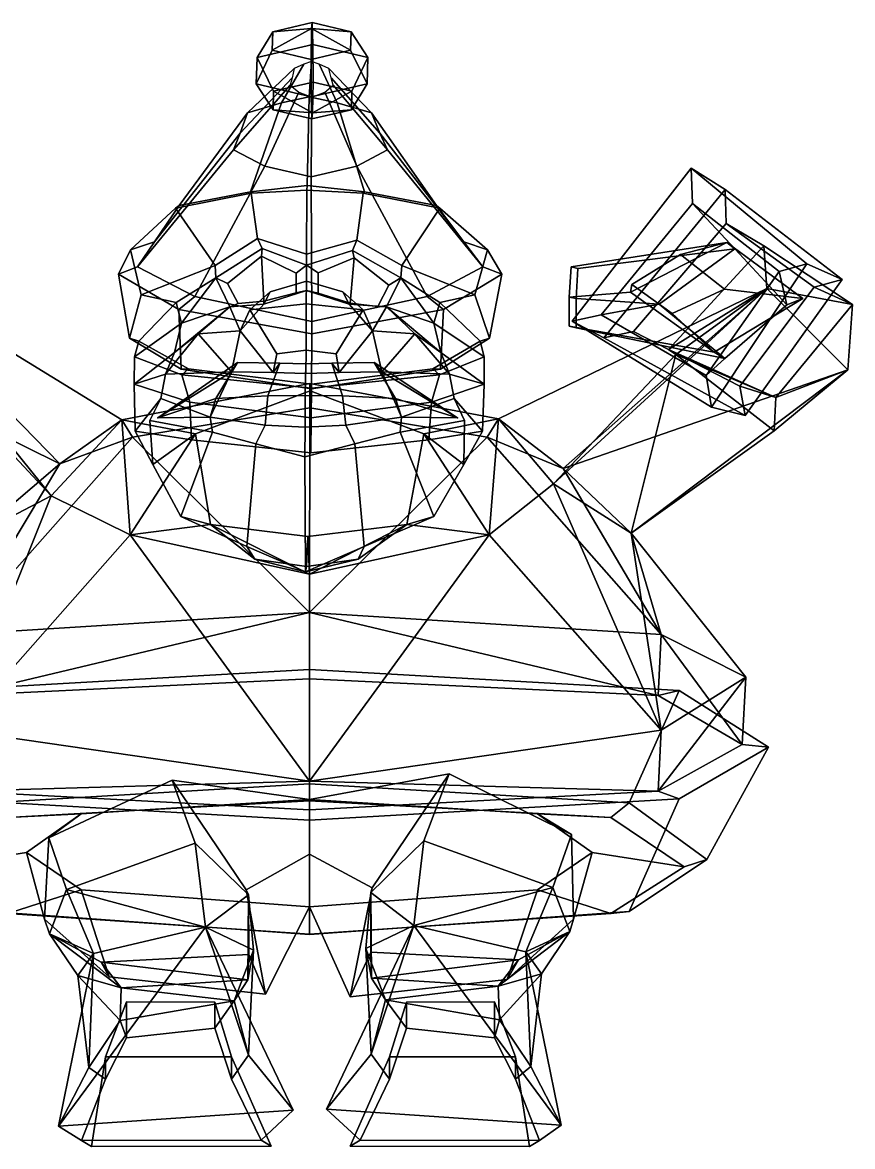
# Model space of a CAD drawing. Extents: x -267 to 201, y -153 to 268.
# Drawn here: x -109.7 to 200.9, y -153 to 267.9 of the extents above; entities that cross this region are included whole.
import ezdxf

# ---------------------------------------------------------------- set-up
doc = ezdxf.new("R2010")
doc.units = 0

msp = doc.modelspace()

# ---------------------------------------------------------------- linework, layer by layer
for p in [(-59.120495, 119.882996, 106.886398), (53.034027, 119.882996, 108.712196)]:
    msp.add_point(p)
for points in [[(-16.072598, 264.437439, -24.905516), (-1.295873, 267.892334, -30.913893), (-1.057747, 259.605774, -45.541206), (-21.955212, 254.719818, -37.044136)], [(-1.702681, 254.072754, -5.92493), (-1.563013, 265.600494, -14.504269), (-16.276001, 257.527649, -12.411058)], [(-16.276001, 257.527649, -12.411058), (-1.563013, 265.600494, -14.504269), (-16.072598, 264.437439, -24.905516)], [(-1.563013, 265.600494, -14.504269), (-1.295873, 267.892334, -30.913893), (-16.072598, 264.437439, -24.905516)], [(-1.702681, 254.072754, -5.92493), (13.074078, 257.527649, -11.933256), (-1.563013, 265.600494, -14.504269)], [(-1.563013, 265.600494, -14.504269), (13.277481, 264.437408, -24.427713), (-1.295873, 267.892334, -30.913893)], [(13.074078, 257.527649, -11.933256), (13.277481, 264.437408, -24.427713), (-1.563013, 265.600494, -14.504269)], [(13.277481, 264.437408, -24.427713), (19.552057, 254.719818, -36.368423), (-1.057747, 259.605774, -45.541206), (-1.295873, 267.892334, -30.913893)], [(-22.24287, 244.947876, -19.374237), (-16.276001, 257.527649, -12.411058), (-16.072598, 264.437439, -24.905516), (-21.955212, 254.719818, -37.044136)], [(19.2644, 244.947876, -18.698526), (19.552057, 254.719818, -36.368423), (13.277481, 264.437408, -24.427713), (13.074078, 257.527649, -11.933256)], [(-1.633061, 240.06192, -10.201486), (-1.702681, 254.072754, -5.92493), (-16.276001, 257.527649, -12.411058), (-22.24287, 244.947876, -19.374237)], [(-15.764852, 242.140015, -43.809357), (-21.955212, 254.719818, -37.044136), (-1.057747, 259.605774, -45.541206), (-0.988127, 245.59494, -49.817734)], [(-1.633061, 240.06192, -10.201486), (19.2644, 244.947876, -18.698526), (13.074078, 257.527649, -11.933256), (-1.702681, 254.072754, -5.92493)], [(13.585224, 242.140015, -43.331554), (-0.988127, 245.59494, -49.817734), (-1.057747, 259.605774, -45.541206), (19.552057, 254.719818, -36.368423)], [(-22.24287, 244.947876, -19.374237), (-21.955212, 254.719818, -37.044136), (-15.764852, 242.140015, -43.809357), (-15.968255, 235.230225, -31.314899)], [(-1.58722, 253.24054, -13.679019), (-4.480293, 252.271484, -14.55625), (-12.773293, 237.823669, 39.061211), (-2.449775, 240.001709, 42.740021)], [(-1.58722, 253.24054, -13.679019), (-2.449775, 240.001709, 42.740021), (7.988018, 237.823669, 39.399193), (1.332874, 252.271484, -14.461615)], [(19.2644, 244.947876, -18.698526), (13.381821, 235.230225, -30.837099), (13.585224, 242.140015, -43.331554), (19.552057, 254.719818, -36.368423)], [(-8.05934, 250.611084, -16.036949), (-8.820432, 247.191101, -18.979061), (-28.2272, 226.40448, 20.403612), (-25.540379, 234.091492, 32.837677)], [(-4.480293, 252.271484, -14.55625), (-8.05934, 250.611084, -16.036949), (-25.540379, 234.091492, 32.837677), (-12.773293, 237.823669, 39.061211)], [(1.332874, 252.271484, -14.461615), (7.988018, 237.823669, 39.399193), (20.950914, 234.091492, 33.594524), (4.958222, 250.611084, -15.82503)], [(4.958222, 250.611084, -15.82503), (20.950914, 234.091492, 33.594524), (24.041039, 226.40448, 21.254505), (5.814674, 247.191101, -18.74081)], [(-8.820432, 247.191101, -18.979061), (-9.522424, 244.432434, -21.353729), (-30.709015, 220.203827, 10.368647), (-28.2272, 226.40448, 20.403612)], [(-9.522424, 244.432434, -21.353729), (-6.248786, 241.735718, -23.61054), (-18.99272, 214.142517, 0.789469), (-30.709015, 220.203827, 10.368647)], [(-1.633061, 240.06192, -10.201486), (-22.24287, 244.947876, -19.374237), (-15.968255, 235.230225, -31.314899), (-1.394935, 231.77533, -24.828772)], [(-1.127805, 234.067169, -41.23835), (-15.764852, 242.140015, -43.809357), (-0.988127, 245.59494, -49.817734)], [(-1.633061, 240.06192, -10.201486), (-1.394935, 231.77533, -24.828772), (13.381821, 235.230225, -30.837099), (19.2644, 244.947876, -18.698526)], [(-1.127805, 234.067169, -41.23835), (-0.988127, 245.59494, -49.817734), (13.585224, 242.140015, -43.331554)], [(6.593592, 244.432434, -21.09137), (26.848183, 220.203827, 11.305641), (15.449889, 214.142517, 1.350172), (3.395144, 241.735718, -23.453543)], [(5.814674, 247.191101, -18.74081), (24.041039, 226.40448, 21.254505), (26.848183, 220.203827, 11.305641), (6.593592, 244.432434, -21.09137)], [(-3.231599, 206.85495, 92.620651), (-2.449775, 240.001709, 42.740021), (-12.773293, 237.823669, 39.061211), (-24.445623, 204.441284, 84.627632)], [(-6.248786, 241.735718, -23.61054), (-1.401492, 239.919006, -25.087952), (-1.664294, 210.059082, -5.510349), (-18.99272, 214.142517, 0.789469)], [(-15.968255, 235.230225, -31.314899), (-15.764852, 242.140015, -43.809357), (-1.127805, 234.067169, -41.23835)], [(-3.231599, 206.85495, 92.620651), (18.231354, 204.441284, 85.32238), (7.988018, 237.823669, 39.399193), (-2.449775, 240.001709, 42.740021)], [(3.395144, 241.735718, -23.453543), (15.449889, 214.142517, 1.350172), (-1.664294, 210.059082, -5.510349), (-1.401492, 239.919006, -25.087952)], [(13.381821, 235.230225, -30.837099), (-1.127805, 234.067169, -41.23835), (13.585224, 242.140015, -43.331554)], [(-51.041679, 199.350586, 71.179321), (-24.445623, 204.441284, 84.627632), (-12.773293, 237.823669, 39.061211), (-25.540379, 234.091492, 32.837677)], [(45.251068, 199.350586, 72.746902), (20.950914, 234.091492, 33.594524), (7.988018, 237.823669, 39.399193), (18.231354, 204.441284, 85.32238)], [(-60.349754, 185.774536, 43.949371), (-51.041679, 199.350586, 71.179321), (-25.540379, 234.091492, 32.837677), (-28.2272, 226.40448, 20.403612)], [(-1.394935, 231.77533, -24.828772), (-15.968255, 235.230225, -31.314899), (-1.127805, 234.067169, -41.23835)], [(-1.394935, 231.77533, -24.828772), (-1.127805, 234.067169, -41.23835), (13.381821, 235.230225, -30.837099)], [(55.440544, 185.774536, 45.834358), (24.041039, 226.40448, 21.254505), (20.950914, 234.091492, 33.594524), (45.251068, 199.350586, 72.746902)], [(-66.734055, 176.362427, 20.691414), (-60.349754, 185.774536, 43.949371), (-28.2272, 226.40448, 20.403612), (-30.709015, 220.203827, 10.368647)], [(62.578506, 176.362427, 22.796534), (26.848183, 220.203827, 11.305641), (24.041039, 226.40448, 21.254505), (55.440544, 185.774536, 45.834358)], [(-45.282192, 165.237823, 0.800184), (-66.734055, 176.362427, 20.691414), (-30.709015, 220.203827, 10.368647), (-18.99272, 214.142517, 0.789469)], [(41.785465, 165.237823, 2.217586), (15.449889, 214.142517, 1.350172), (26.848183, 220.203827, 11.305641), (62.578506, 176.362427, 22.796534)], [(-1.443578, 155.909393, -17.213369), (-45.282192, 165.237823, 0.800184), (-18.99272, 214.142517, 0.789469), (-1.664294, 210.059082, -5.510349)], [(-1.443578, 155.909393, -17.213369), (-1.664294, 210.059082, -5.510349), (15.449889, 214.142517, 1.350172), (41.785465, 165.237823, 2.217586)], [(107.822174, 149.808563, 91.992645), (95.974365, 155.986267, 122.303169), (140.598557, 213.393372, 128.517654), (153.296768, 205.30957, 99.831932)], [(95.974365, 155.986267, 122.303169), (106.916725, 158.370422, 126.436195), (141.046478, 200.103638, 131.428467), (140.598557, 213.393372, 128.517654)], [(183.8526, 177.461304, 155.018997), (197.136215, 171.63446, 125.243004), (153.296768, 205.30957, 99.831932), (140.598557, 213.393372, 128.517654)], [(183.8526, 177.461304, 155.018997), (140.598557, 213.393372, 128.517654), (141.046478, 200.103638, 131.428467), (173.49115, 174.639374, 151.220917)], [(-3.304097, 205.047089, 97.074051), (-3.231599, 206.85495, 92.620651), (-24.445623, 204.441284, 84.627632), (-24.117411, 203.928467, 90.218193)], [(-3.304097, 205.047089, 97.074051), (17.721342, 203.928436, 90.8993), (18.231354, 204.441284, 85.32238), (-3.231599, 206.85495, 92.620651)], [(-24.117411, 203.928467, 90.218193), (-24.445623, 204.441284, 84.627632), (-51.041679, 199.350586, 71.179321), (-52.468773, 198.394653, 76.527122)], [(-21.721884, 187.033051, 99.22393), (-24.117411, 203.928467, 90.218193), (-52.468773, 198.394653, 76.527122), (-37.674072, 176.827332, 89.193817)], [(-3.444677, 181.158813, 105.709435), (-3.304097, 205.047089, 97.074051), (-24.117411, 203.928467, 90.218193), (-21.721884, 187.033051, 99.22393)], [(-3.444677, 181.158813, 105.709435), (15.465283, 186.368835, 100.076103), (17.721342, 203.928436, 90.8993), (-3.304097, 205.047089, 97.074051)], [(15.465283, 186.368835, 100.076103), (32.244522, 176.827332, 90.332054), (46.503334, 198.394653, 78.138329), (17.721342, 203.928436, 90.8993)], [(17.721342, 203.928436, 90.8993), (46.503334, 198.394653, 78.138329), (45.251068, 199.350586, 72.746902), (18.231354, 204.441284, 85.32238)], [(107.822174, 149.808563, 91.992645), (153.296768, 205.30957, 99.831932), (153.650238, 192.607117, 102.582558), (118.962196, 152.19632, 96.208443)], [(197.136215, 171.63446, 125.243004), (186.624344, 168.73111, 121.398102), (153.650238, 192.607117, 102.582558), (153.296768, 205.30957, 99.831932)], [(-52.468773, 198.394653, 76.527122), (-51.041679, 199.350586, 71.179321), (-60.349754, 185.774536, 43.949371), (-69.336655, 182.727966, 46.144093)], [(-37.674072, 176.827332, 89.193817), (-52.468773, 198.394653, 76.527122), (-69.336655, 182.727966, 46.144093), (-65.373962, 165.908813, 70.873276)], [(32.244522, 176.827332, 90.332054), (59.585716, 165.908813, 72.907532), (64.351242, 182.727966, 48.320442), (46.503334, 198.394653, 78.138329)], [(46.503334, 198.394653, 78.138329), (64.351242, 182.727966, 48.320442), (55.440544, 185.774536, 45.834358), (45.251068, 199.350586, 72.746902)], [(128.605515, 162.362732, 127.599304), (156.854019, 183.146118, 131.08046), (141.046478, 200.103638, 131.428467), (106.916725, 158.370422, 126.436195)], [(176.413483, 162.134125, 137.524384), (173.49115, 174.639374, 151.220917), (141.046478, 200.103638, 131.428467), (156.854019, 183.146118, 131.08046)], [(167.732697, 184.23114, 70.352547), (132.098785, 145.462921, 63.242569), (118.962196, 152.19632, 96.208443), (153.650238, 192.607117, 102.582558)], [(186.624344, 168.73111, 121.398102), (200.947174, 162.287598, 88.873856), (167.732697, 184.23114, 70.352547), (153.650238, 192.607117, 102.582558)], [(-69.336655, 182.727966, 46.144093), (-60.349754, 185.774536, 43.949371), (-66.734055, 176.362427, 20.691414), (-73.787552, 173.611603, 19.691444)], [(-21.721884, 187.033051, 99.22393), (-37.674072, 176.827332, 89.193817), (-37.350632, 172.225708, 88.719788), (-20.028248, 183.229248, 99.125427)], [(-3.444677, 181.158813, 105.709435), (-21.721884, 187.033051, 99.22393), (-20.028248, 183.229248, 99.125427), (-3.412786, 176.964844, 103.750458)], [(-3.444677, 181.158813, 105.709435), (-3.412786, 176.964844, 103.750458), (13.776142, 182.556885, 99.898346), (15.465283, 186.368835, 100.076103)], [(15.465283, 186.368835, 100.076103), (13.776142, 182.556885, 99.898346), (31.936678, 172.225708, 89.847733), (32.244522, 176.827332, 90.332054)], [(64.351242, 182.727966, 48.320442), (69.66082, 173.611572, 22.026688), (62.578506, 176.362427, 22.796534), (55.440544, 185.774536, 45.834358)], [(94.854759, 165.091064, 169.900574), (117.794647, 166.916504, 174.101898), (153.949188, 185.557617, 164.199539), (95.585381, 176.368317, 168.643661)], [(95.585381, 176.368317, 168.643661), (153.949188, 185.557617, 164.199539), (156.854019, 183.146118, 131.08046), (98.172203, 175.763824, 155.978561)], [(118.298523, 169.809814, 228.804184), (136.54657, 180.988708, 230.885849), (153.949188, 185.557617, 164.199539), (117.794647, 166.916504, 174.101898)], [(153.018585, 168.067993, 224.779922), (182.356049, 164.506714, 172.528656), (153.949188, 185.557617, 164.199539), (136.54657, 180.988708, 230.885849)], [(182.356049, 164.506714, 172.528656), (176.413483, 162.134125, 137.524384), (156.854019, 183.146118, 131.08046), (153.949188, 185.557617, 164.199539)], [(-65.373962, 165.908813, 70.873276), (-69.336655, 182.727966, 46.144093), (-73.787552, 173.611603, 19.691444), (-69.69738, 149.72406, 33.427372)], [(-20.274702, 180.420227, 97.113861), (-20.028248, 183.229248, 99.125427), (-37.350632, 172.225708, 88.719788), (-33.019466, 170.194427, 89.070328)], [(-20.274702, 180.420227, 97.113861), (-7.238874, 173.963928, 101.24131), (-3.412786, 176.964844, 103.750458), (-20.028248, 183.229248, 99.125427)], [(14.359344, 179.773346, 97.657639), (13.776142, 182.556885, 99.898346), (-3.412786, 176.964844, 103.750458), (0.979091, 174.122986, 101.528282)], [(14.359344, 179.773346, 97.657639), (27.382032, 169.468842, 87.450508), (31.936678, 172.225708, 89.847733), (13.776142, 182.556885, 99.898346)], [(59.585716, 165.908813, 72.907532), (65.125702, 149.72406, 35.6222), (69.66082, 173.611572, 22.026688), (64.351242, 182.727966, 48.320442)], [(97.567154, 164.485107, 157.242538), (98.172203, 175.763824, 155.978561), (156.854019, 183.146118, 131.08046), (128.605515, 162.362732, 127.599304)], [(132.098785, 145.462921, 63.242569), (167.732697, 184.23114, 70.352547), (168.889252, 168.238464, 20.055498)], [(200.947174, 162.287598, 88.873856), (168.889252, 168.238464, 20.055498), (167.732697, 184.23114, 70.352547)], [(-95.750999, 102.559921, -40.955772), (-198.406296, 153.407715, -16.540518), (-170.40416, 179.108154, 4.790477)], [(-99.056961, 90.694275, 40.549187), (-72.503075, 119.05191, -10.620778), (-170.40416, 179.108154, 4.790477)], [(-99.056961, 90.694275, 40.549187), (-170.40416, 179.108154, 4.790477), (-152.194519, 147.510162, 43.186459)], [(-95.750999, 102.559921, -40.955772), (-170.40416, 179.108154, 4.790477), (-72.503075, 119.05191, -10.620778)], [(-52.278625, 163.038513, 72.515633), (-37.350632, 172.225708, 88.719788), (-37.674072, 176.827332, 89.193817), (-65.373962, 165.908813, 70.873276)], [(-19.359396, 163.53595, 100.477829), (-20.274702, 180.420227, 97.113861), (-33.019466, 170.194427, 89.070328), (-29.071768, 162.637695, 94.839401)], [(-7.238874, 173.963928, 101.24131), (-20.274702, 180.420227, 97.113861), (-19.359396, 163.53595, 100.477829), (-7.292781, 166.627289, 104.552635)], [(-7.292781, 166.627289, 104.552635), (-3.481509, 167.477112, 107.971931), (-3.412786, 176.964844, 103.750458), (-7.238874, 173.963928, 101.24131)], [(0.920183, 166.528137, 105.146805), (0.979091, 174.122986, 101.528282), (-3.412786, 176.964844, 103.750458), (-3.481509, 167.477112, 107.971931)], [(0.979091, 174.122986, 101.528282), (0.920183, 166.528137, 105.146805), (12.892182, 162.816711, 100.519882), (14.359344, 179.773346, 97.657639)], [(12.892182, 162.816711, 100.519882), (23.313053, 161.575989, 93.965981), (27.382032, 169.468842, 87.450508), (14.359344, 179.773346, 97.657639)], [(46.443851, 163.038513, 74.122772), (59.585716, 165.908813, 72.907532), (32.244522, 176.827332, 90.332054), (31.936678, 172.225708, 89.847733)], [(133.466156, 158.868103, 233.744553), (153.018585, 168.067993, 224.779922), (136.54657, 180.988708, 230.885849), (118.298523, 169.809814, 228.804184)], [(148.213287, 123.883331, 151.93158), (183.8526, 177.461304, 155.018997), (173.49115, 174.639374, 151.220917), (146.166931, 135.752686, 148.636612)], [(160.717041, 120.726105, 120.28756), (197.136215, 171.63446, 125.243004), (183.8526, 177.461304, 155.018997), (148.213287, 123.883331, 151.93158)], [(-73.787552, 173.611603, 19.691444), (-66.734055, 176.362427, 20.691414), (-45.282192, 165.237823, 0.800184), (-51.201595, 160.465088, -1.903789)], [(-69.69738, 149.72406, 33.427372), (-73.787552, 173.611603, 19.691444), (-51.201595, 160.465088, -1.903789), (-50.39703, 138.054932, 7.995656)], [(69.66082, 173.611572, 22.026688), (47.789749, 160.465088, -0.292277), (41.785465, 165.237823, 2.217586), (62.578506, 176.362427, 22.796534)], [(65.125702, 149.72406, 35.6222), (46.663383, 138.054932, 9.575734), (47.789749, 160.465088, -0.292277), (69.66082, 173.611572, 22.026688)], [(94.854759, 165.091064, 169.900574), (95.585381, 176.368317, 168.643661), (98.172203, 175.763824, 155.978561), (97.567154, 164.485107, 157.242538)], [(153.190063, 142.054443, 135.139984), (146.166931, 135.752686, 148.636612), (173.49115, 174.639374, 151.220917), (176.413483, 162.134125, 137.524384)], [(-50.198318, 155.340088, 75.436913), (-37.350632, 172.225708, 88.719788), (-52.278625, 163.038513, 72.515633)], [(-32.1563, 161.43042, 96.311226), (-37.350632, 172.225708, 88.719788), (-50.198318, 155.340088, 75.436913)], [(-29.071768, 162.637695, 94.839401), (-33.019466, 170.194427, 89.070328), (-37.350632, 172.225708, 88.719788), (-32.1563, 161.43042, 96.311226)], [(-3.570096, 162.555847, 130.53334), (-3.449486, 171.063965, 123.12455), (-17.01746, 167.036255, 120.213295), (-24.705549, 160.277893, 123.614716)], [(-3.449486, 171.063965, 123.12455), (-3.481509, 167.477112, 107.971931), (-19.370174, 162.433228, 103.319313), (-17.01746, 167.036255, 120.213295)], [(-3.570096, 162.555847, 130.53334), (17.779356, 160.277863, 124.306343), (10.206059, 167.036255, 120.656471), (-3.449486, 171.063965, 123.12455)], [(-3.449486, 171.063965, 123.12455), (10.206059, 167.036255, 120.656471), (12.550178, 162.433228, 103.838959), (-3.481509, 167.477112, 107.971931)], [(23.313053, 161.575989, 93.965981), (26.497997, 161.43042, 97.266083), (31.936678, 172.225708, 89.847733), (27.382032, 169.468842, 87.450508)], [(26.497997, 161.43042, 97.266083), (44.269554, 155.340088, 76.974785), (31.936678, 172.225708, 89.847733)], [(44.269554, 155.340088, 76.974785), (46.443851, 163.038513, 74.122772), (31.936678, 172.225708, 89.847733)], [(133.466156, 158.868103, 233.744553), (118.298523, 169.809814, 228.804184), (117.794647, 166.916504, 174.101898), (149.157547, 144.478638, 168.12825)], [(160.717041, 120.726105, 120.28756), (158.809189, 131.711853, 117.232056), (186.624344, 168.73111, 121.398102), (197.136215, 171.63446, 125.243004)], [(172.23262, 127.421387, 83.887032), (200.947174, 162.287598, 88.873856), (186.624344, 168.73111, 121.398102), (158.809189, 131.711853, 117.232056)], [(-65.373962, 165.908813, 70.873276), (-69.69738, 149.72406, 33.427372), (-66.158768, 148.519409, 35.075909), (-52.278625, 163.038513, 72.515633)], [(-51.201595, 160.465088, -1.903789), (-45.282192, 165.237823, 0.800184), (-1.443578, 155.909393, -17.213369), (-1.38626, 151.296143, -20.734274)], [(-24.705549, 160.277893, 123.614716), (-17.01746, 167.036255, 120.213295), (-19.370174, 162.433228, 103.319313), (-28.217806, 152.451538, 106.294685)], [(-19.359396, 163.53595, 100.477829), (-19.370174, 162.433228, 103.319313), (-3.481509, 167.477112, 107.971931), (-7.292781, 166.627289, 104.552635)], [(12.892182, 162.816711, 100.519882), (0.920183, 166.528137, 105.146805), (-3.481509, 167.477112, 107.971931), (12.550178, 162.433228, 103.838959)], [(47.789749, 160.465088, -0.292277), (-1.38626, 151.296143, -20.734274), (-1.443578, 155.909393, -17.213369), (41.785465, 165.237823, 2.217586)], [(17.779356, 160.277863, 124.306343), (21.296272, 152.451538, 107.100739), (12.550178, 162.433228, 103.838959), (10.206059, 167.036255, 120.656471)], [(59.585716, 165.908813, 72.907532), (46.443851, 163.038513, 74.122772), (61.535313, 148.519409, 37.154682), (65.125702, 149.72406, 35.6222)], [(88.975983, 95.095535, 41.139362), (168.889252, 168.238464, 20.055498), (68.45887, 119.468506, -12.197377)], [(92.689522, 100.838013, -39.392021), (68.45887, 119.468506, -12.197377), (168.889252, 168.238464, 20.055498)], [(88.975983, 95.095535, 41.139362), (134.759308, 143.620575, 52.120659), (168.889252, 168.238464, 20.055498)], [(92.689522, 100.838013, -39.392021), (168.889252, 168.238464, 20.055498), (199.232147, 137.806519, 12.991433)], [(94.885284, 154.199982, 171.323227), (149.157547, 144.478638, 168.12825), (117.794647, 166.916504, 174.101898), (94.854759, 165.091064, 169.900574)], [(94.885284, 154.199982, 171.323227), (94.854759, 165.091064, 169.900574), (97.567154, 164.485107, 157.242538), (97.491234, 153.593567, 158.621643)], [(97.491234, 153.593567, 158.621643), (97.567154, 164.485107, 157.242538), (128.605515, 162.362732, 127.599304), (153.190063, 142.054443, 135.139984)], [(132.098785, 145.462921, 63.242569), (168.889252, 168.238464, 20.055498), (134.759308, 143.620575, 52.120659)], [(133.466156, 158.868103, 233.744553), (149.157547, 144.478638, 168.12825), (182.356049, 164.506714, 172.528656), (153.018585, 168.067993, 224.779922)], [(149.157547, 144.478638, 168.12825), (153.190063, 142.054443, 135.139984), (176.413483, 162.134125, 137.524384), (182.356049, 164.506714, 172.528656)], [(200.947174, 162.287598, 88.873856), (199.232147, 137.806519, 12.991433), (168.889252, 168.238464, 20.055498)], [(-52.278625, 163.038513, 72.515633), (-66.158768, 148.519409, 35.075909), (-67.832291, 142.725769, 38.197941), (-50.198318, 155.340088, 75.436913)], [(-52.886028, 144.349548, 78.751045), (-32.1563, 161.43042, 96.311226), (-50.198318, 155.340088, 75.436913)], [(-43.945778, 151.323059, 102.96344), (-32.1563, 161.43042, 96.311226), (-52.886028, 144.349548, 78.751045)], [(-50.39703, 138.054932, 7.995656), (-51.201595, 160.465088, -1.903789), (-1.38626, 151.296143, -20.734274), (-1.541224, 130.701569, -11.215305)], [(-43.945778, 151.323059, 102.96344), (-28.217806, 152.451538, 106.294685), (-32.1563, 161.43042, 96.311226)], [(-19.359396, 163.53595, 100.477829), (-29.071768, 162.637695, 94.839401), (-32.1563, 161.43042, 96.311226), (-19.370174, 162.433228, 103.319313)], [(-28.217806, 152.451538, 106.294685), (-19.370174, 162.433228, 103.319313), (-32.1563, 161.43042, 96.311226)], [(-14.539555, 143.860077, 123.573936), (-24.705549, 160.277893, 123.614716), (-28.217806, 152.451538, 106.294685), (-15.902493, 136.845215, 111.224716)], [(-3.549431, 145.148804, 129.263901), (-3.570096, 162.555847, 130.53334), (-24.705549, 160.277893, 123.614716), (-14.539555, 143.860077, 123.573936)], [(-3.549431, 145.148804, 129.263901), (7.620078, 143.860077, 123.934685), (17.779356, 160.277863, 124.306343), (-3.570096, 162.555847, 130.53334)], [(46.663383, 138.054932, 9.575734), (-1.541224, 130.701569, -11.215305), (-1.38626, 151.296143, -20.734274), (47.789749, 160.465088, -0.292277)], [(7.620078, 143.860077, 123.934685), (8.827011, 136.845215, 111.627296), (21.296272, 152.451538, 107.100739), (17.779356, 160.277863, 124.306343)], [(12.892182, 162.816711, 100.519882), (12.550178, 162.433228, 103.838959), (26.497997, 161.43042, 97.266083), (23.313053, 161.575989, 93.965981)], [(21.296272, 152.451538, 107.100739), (26.497997, 161.43042, 97.266083), (12.550178, 162.433228, 103.838959)], [(37.124344, 151.323059, 104.283203), (26.497997, 161.43042, 97.266083), (21.296272, 152.451538, 107.100739)], [(37.124344, 151.323059, 104.283203), (46.847973, 144.349548, 80.374649), (26.497997, 161.43042, 97.266083)], [(46.847973, 144.349548, 80.374649), (44.269554, 155.340088, 76.974785), (26.497997, 161.43042, 97.266083)], [(46.443851, 163.038513, 74.122772), (44.269554, 155.340088, 76.974785), (63.106316, 142.725769, 40.329533), (61.535313, 148.519409, 37.154682)], [(153.190063, 142.054443, 135.139984), (128.605515, 162.362732, 127.599304), (106.916725, 158.370422, 126.436195), (146.166931, 135.752686, 148.636612)], [(172.23262, 127.421387, 83.887032), (199.232147, 137.806519, 12.991433), (200.947174, 162.287598, 88.873856)], [(148.213287, 123.883331, 151.93158), (146.166931, 135.752686, 148.636612), (106.916725, 158.370422, 126.436195), (95.974365, 155.986267, 122.303169)], [(160.717041, 120.726105, 120.28756), (148.213287, 123.883331, 151.93158), (95.974365, 155.986267, 122.303169), (107.822174, 149.808563, 91.992645)], [(-126.953117, 76.018127, 0.815666), (-198.406296, 153.407715, -16.540518), (-95.750999, 102.559921, -40.955772)], [(-50.198318, 155.340088, 75.436913), (-67.832291, 142.725769, 38.197941), (-67.949791, 132.424255, 43.972343), (-52.886028, 144.349548, 78.751045)], [(-31.565424, 137.087585, 104.204483), (-28.217806, 152.451538, 106.294685), (-43.945778, 151.323059, 102.96344)], [(-15.902493, 136.845215, 111.224716), (-28.217806, 152.451538, 106.294685), (-31.565424, 137.087585, 104.204483)], [(8.827011, 136.845215, 111.627296), (24.710152, 137.087585, 105.120613), (21.296272, 152.451538, 107.100739)], [(24.710152, 137.087585, 105.120613), (37.124344, 151.323059, 104.283203), (21.296272, 152.451538, 107.100739)], [(44.269554, 155.340088, 76.974785), (46.847973, 144.349548, 80.374649), (63.035797, 132.424255, 46.104698), (63.106316, 142.725769, 40.329533)], [(94.885284, 154.199982, 171.323227), (97.491234, 153.593567, 158.621643), (153.190063, 142.054443, 135.139984), (149.157547, 144.478638, 168.12825)], [(160.717041, 120.726105, 120.28756), (107.822174, 149.808563, 91.992645), (118.962196, 152.19632, 96.208443), (158.809189, 131.711853, 117.232056)], [(132.098785, 145.462921, 63.242569), (172.23262, 127.421387, 83.887032), (158.809189, 131.711853, 117.232056), (118.962196, 152.19632, 96.208443)], [(-126.953117, 76.018127, 0.815666), (-99.056961, 90.694275, 40.549187), (-152.194519, 147.510162, 43.186459)], [(-69.69738, 149.72406, 33.427372), (-50.39703, 138.054932, 7.995656), (-47.621681, 138.137207, 8.862854), (-66.158768, 148.519409, 35.075909)], [(-67.832291, 142.725769, 38.197941), (-66.158768, 148.519409, 35.075909), (-47.621681, 138.137207, 8.862854), (-50.084003, 135.9776, 6.906351)], [(-56.224564, 136.211823, 80.679031), (-43.945778, 151.323059, 102.96344), (-52.886028, 144.349548, 78.751045)], [(-31.565424, 137.087585, 104.204483), (-43.945778, 151.323059, 102.96344), (-56.224564, 136.211823, 80.679031)], [(24.710152, 137.087585, 105.120613), (50.121983, 136.211823, 82.410278), (37.124344, 151.323059, 104.283203)], [(50.121983, 136.211823, 82.410278), (46.847973, 144.349548, 80.374649), (37.124344, 151.323059, 104.283203)], [(65.125702, 149.72406, 35.6222), (61.535313, 148.519409, 37.154682), (43.861275, 138.137207, 10.352135), (46.663383, 138.054932, 9.575734)], [(63.106316, 142.725769, 40.329533), (46.385971, 135.9776, 8.476816), (43.861275, 138.137207, 10.352135), (61.535313, 148.519409, 37.154682)], [(-52.886028, 144.349548, 78.751045), (-67.949791, 132.424255, 43.972343), (-56.224564, 136.211823, 80.679031)], [(-3.549431, 145.148804, 129.263901), (-14.539555, 143.860077, 123.573936), (-15.902493, 136.845215, 111.224716), (-3.648847, 136.468719, 118.251022)], [(-3.549431, 145.148804, 129.263901), (-3.648847, 136.468719, 118.251022), (8.827011, 136.845215, 111.627296), (7.620078, 143.860077, 123.934685)], [(46.847973, 144.349548, 80.374649), (50.121983, 136.211823, 82.410278), (63.035797, 132.424255, 46.104698)], [(118.11747, 76.67984, 5.243294), (134.759308, 143.620575, 52.120659), (88.975983, 95.095535, 41.139362)], [(171.594864, 114.955933, 40.151825), (134.759308, 143.620575, 52.120659), (118.11747, 76.67984, 5.243294)], [(172.23262, 127.421387, 83.887032), (132.098785, 145.462921, 63.242569), (134.759308, 143.620575, 52.120659)], [(172.23262, 127.421387, 83.887032), (134.759308, 143.620575, 52.120659), (171.594864, 114.955933, 40.151825)], [(-67.949791, 132.424255, 43.972343), (-67.832291, 142.725769, 38.197941), (-50.084003, 135.9776, 6.906351), (-47.150455, 125.718781, 8.56744)], [(-37.431473, 127.066528, 125.899155), (-29.254068, 140.516754, 119.001236), (-59.120495, 119.882996, 106.886398)], [(-29.254068, 140.516754, 119.001236), (-31.565424, 137.087585, 104.204483), (-59.120495, 119.882996, 106.886398)], [(-13.408398, 140.336304, 119.449806), (-29.254068, 140.516754, 119.001236), (-37.431473, 127.066528, 125.899155), (-17.945419, 128.093872, 135.705597)], [(-29.254068, 140.516754, 119.001236), (-13.408398, 140.336304, 119.449806), (-15.902493, 136.845215, 111.224716), (-31.565424, 137.087585, 104.204483)], [(-17.945419, 128.093872, 135.705597), (-3.949025, 128.149353, 136.690186), (-3.723056, 140.061462, 122.809471), (-13.408398, 140.336304, 119.449806)], [(-3.723056, 140.061462, 122.809471), (-3.648847, 136.468719, 118.251022), (-15.902493, 136.845215, 111.224716), (-13.408398, 140.336304, 119.449806)], [(10.072001, 128.093872, 136.161697), (6.066512, 140.336304, 119.766846), (-3.723056, 140.061462, 122.809471), (-3.949025, 128.149353, 136.690186)], [(-3.723056, 140.061462, 122.809471), (6.066512, 140.336304, 119.766846), (8.827011, 136.845215, 111.627296), (-3.648847, 136.468719, 118.251022)], [(6.066512, 140.336304, 119.766846), (10.072001, 128.093872, 136.161697), (29.866928, 127.066528, 126.99472), (21.918388, 140.516754, 119.83429)], [(21.918388, 140.516754, 119.83429), (24.710152, 137.087585, 105.120613), (8.827011, 136.845215, 111.627296), (6.066512, 140.336304, 119.766846)], [(29.866928, 127.066528, 126.99472), (53.034027, 119.882996, 108.712196), (21.918388, 140.516754, 119.83429)], [(21.918388, 140.516754, 119.83429), (53.034027, 119.882996, 108.712196), (24.710152, 137.087585, 105.120613)], [(63.035797, 132.424255, 46.104698), (43.399914, 125.718781, 10.041538), (46.385971, 135.9776, 8.476816), (63.106316, 142.725769, 40.329533)], [(-58.006798, 127.141846, 83.7649), (-56.224564, 136.211823, 80.679031), (-67.949791, 132.424255, 43.972343), (-67.596107, 114.870911, 51.158344)], [(-59.120495, 119.882996, 106.886398), (-31.565424, 137.087585, 104.204483), (-39.435371, 120.102966, 116.677856)], [(-58.006798, 127.141846, 83.7649), (-39.435371, 120.102966, 116.677856), (-31.565424, 137.087585, 104.204483), (-56.224564, 136.211823, 80.679031)], [(-50.39703, 138.054932, 7.995656), (-1.541224, 130.701569, -11.215305), (-1.593461, 132.432373, -8.006486), (-47.621681, 138.137207, 8.862854)], [(-50.084003, 135.9776, 6.906351), (-47.621681, 138.137207, 8.862854), (-1.593461, 132.432373, -8.006486), (-1.597327, 130.944763, -7.769045)], [(-47.150455, 125.718781, 8.56744), (-50.084003, 135.9776, 6.906351), (-1.597327, 130.944763, -7.769045), (-1.682287, 119.836151, -2.5502)], [(43.399914, 125.718781, 10.041538), (-1.682287, 119.836151, -2.5502), (-1.597327, 130.944763, -7.769045), (46.385971, 135.9776, 8.476816)], [(46.385971, 135.9776, 8.476816), (-1.597327, 130.944763, -7.769045), (-1.593461, 132.432373, -8.006486), (43.861275, 138.137207, 10.352135)], [(46.663383, 138.054932, 9.575734), (43.861275, 138.137207, 10.352135), (-1.593461, 132.432373, -8.006486), (-1.541224, 130.701569, -11.215305)], [(51.802826, 127.141846, 85.552528), (50.121983, 136.211823, 82.410278), (24.710152, 137.087585, 105.120613), (32.169918, 120.102966, 117.843544)], [(53.034027, 119.882996, 108.712196), (32.169918, 120.102966, 117.843544), (24.710152, 137.087585, 105.120613)], [(51.802826, 127.141846, 85.552528), (62.448402, 114.870911, 53.275379), (63.035797, 132.424255, 46.104698), (50.121983, 136.211823, 82.410278)], [(118.11747, 76.67984, 5.243294), (92.689522, 100.838013, -39.392021), (199.232147, 137.806519, 12.991433)], [(171.594864, 114.955933, 40.151825), (118.11747, 76.67984, 5.243294), (199.232147, 137.806519, 12.991433)], [(172.23262, 127.421387, 83.887032), (171.594864, 114.955933, 40.151825), (199.232147, 137.806519, 12.991433)], [(-2.171354, 132.760986, -12.165238), (-2.151255, 123.555603, -62.36647), (-68.593498, 112.631042, -56.024242), (-72.503075, 119.05191, -10.620778)], [(-2.171354, 132.760986, -12.165238), (-72.503075, 119.05191, -10.620778), (-44.952785, 113.88974, 26.938667), (-2.048526, 129.988953, 2.869988)], [(-67.596107, 114.870911, 51.158344), (-67.949791, 132.424255, 43.972343), (-47.150455, 125.718781, 8.56744), (-46.422806, 111.654755, 16.392929)], [(-2.171354, 132.760986, -12.165238), (68.45887, 119.468506, -12.197377), (64.135666, 112.631042, -56.024242), (-2.151255, 123.555603, -62.36647)], [(-2.048526, 129.988953, 2.869988), (40.470737, 113.88974, 27.427708), (68.45887, 119.468506, -12.197377), (-2.171354, 132.760986, -12.165238)], [(62.448402, 114.870911, 53.275379), (42.417927, 111.654724, 17.839195), (43.399914, 125.718781, 10.041538), (63.035797, 132.424255, 46.104698)], [(-60.912971, 102.351196, 59.942348), (-62.123833, 118.784058, 89.973106), (-58.006798, 127.141846, 83.7649), (-67.596107, 114.870911, 51.158344)], [(-58.006798, 127.141846, 83.7649), (-62.123833, 118.784058, 89.973106), (-38.562126, 114.441223, 108.30172), (-39.435371, 120.102966, 116.677856)], [(-39.435371, 120.102966, 116.677856), (-37.431473, 127.066528, 125.899155), (-59.120495, 119.882996, 106.886398)], [(-44.952785, 113.88974, 26.938667), (-46.422806, 111.654755, 16.392929), (-1.832126, 106.797516, 6.654033), (-2.048526, 129.988953, 2.869988)], [(-17.945419, 128.093872, 135.705597), (-37.431473, 127.066528, 125.899155), (-39.435371, 120.102966, 116.677856), (-18.900539, 117.06134, 128.011017)], [(-3.949025, 128.149353, 136.690186), (-17.945419, 128.093872, 135.705597), (-18.900539, 117.06134, 128.011017), (-3.916133, 116.387268, 134.669693)], [(-3.949025, 128.149353, 136.690186), (-3.916133, 116.387268, 134.669693), (11.277072, 117.06134, 128.502289), (10.072001, 128.093872, 136.161697)], [(40.470737, 113.88974, 27.427708), (-2.048526, 129.988953, 2.869988), (-1.832126, 106.797516, 6.654033), (42.417927, 111.654724, 17.839195)], [(10.072001, 128.093872, 136.161697), (11.277072, 117.06134, 128.502289), (32.169918, 120.102966, 117.843544), (29.866928, 127.066528, 126.99472)], [(32.169918, 120.102966, 117.843544), (53.034027, 119.882996, 108.712196), (29.866928, 127.066528, 126.99472)], [(51.802826, 127.141846, 85.552528), (32.169918, 120.102966, 117.843544), (31.569778, 114.441193, 109.443413), (55.715607, 118.784027, 91.891449)], [(55.48288, 102.351196, 61.837196), (62.448402, 114.870911, 53.275379), (51.802826, 127.141846, 85.552528), (55.715607, 118.784027, 91.891449)], [(-2.352266, 46.937012, -111.432457), (-68.593498, 112.631042, -56.024242), (-2.151255, 123.555603, -62.36647)], [(-46.422806, 111.654755, 16.392929), (-47.150455, 125.718781, 8.56744), (-1.682287, 119.836151, -2.5502), (-1.832126, 106.797516, 6.654033)], [(-2.352266, 46.937012, -111.432457), (-2.151255, 123.555603, -62.36647), (64.135666, 112.631042, -56.024242)], [(42.417927, 111.654724, 17.839195), (-1.832126, 106.797516, 6.654033), (-1.682287, 119.836151, -2.5502), (43.399914, 125.718781, 10.041538)], [(-99.056961, 90.694275, 40.549187), (-69.406898, 75.992935, 51.869526), (-72.503075, 119.05191, -10.620778)], [(-95.750999, 102.559921, -40.955772), (-72.503075, 119.05191, -10.620778), (-68.593498, 112.631042, -56.024242)], [(-72.503075, 119.05191, -10.620778), (-69.406898, 75.992935, 51.869526), (-44.952785, 113.88974, 26.938667)], [(-38.562126, 114.441223, 108.30172), (-62.123833, 118.784058, 89.973106), (-60.912971, 102.351196, 59.942348), (-50.442127, 82.862122, 84.490295)], [(-22.406311, 110.092957, 132.511475), (-18.900539, 117.06134, 128.011017), (-39.435371, 120.102966, 116.677856), (-38.562126, 114.441223, 108.30172)], [(14.634495, 110.092957, 133.114471), (31.569778, 114.441193, 109.443413), (32.169918, 120.102966, 117.843544), (11.277072, 117.06134, 128.502289)], [(31.569778, 114.441193, 109.443413), (44.218544, 82.862122, 86.031311), (55.48288, 102.351196, 61.837196), (55.715607, 118.784027, 91.891449)], [(68.45887, 119.468506, -12.197377), (40.470737, 113.88974, 27.427708), (64.89621, 75.99295, 51.86953)], [(92.689522, 100.838013, -39.392021), (64.135666, 112.631042, -56.024242), (68.45887, 119.468506, -12.197377)], [(88.975983, 95.095535, 41.139362), (68.45887, 119.468506, -12.197377), (64.89621, 75.99295, 51.86953)], [(-69.406898, 75.992935, 51.869526), (-39.411774, 79.945465, 62.042568), (-44.952785, 113.88974, 26.938667)], [(-60.912971, 102.351196, 59.942348), (-67.596107, 114.870911, 51.158344), (-46.422806, 111.654755, 16.392929), (-44.952785, 113.88974, 26.938667)], [(-50.442127, 82.862122, 84.490295), (-60.912971, 102.351196, 59.942348), (-44.952785, 113.88974, 26.938667), (-39.411774, 79.945465, 62.042568)], [(-25.711052, 71.613251, 124.475388), (-22.406311, 110.092957, 132.511475), (-38.562126, 114.441223, 108.30172), (-50.442127, 82.862122, 84.490295)], [(-4.028741, 105.221497, 141.586914), (-3.916133, 116.387268, 134.669693), (-18.900539, 117.06134, 128.011017), (-22.406311, 110.092957, 132.511475)], [(-4.028741, 105.221497, 141.586914), (14.634495, 110.092957, 133.114471), (11.277072, 117.06134, 128.502289), (-3.916133, 116.387268, 134.669693)], [(18.199057, 71.613251, 125.190216), (44.218544, 82.862122, 86.031311), (31.569778, 114.441193, 109.443413), (14.634495, 110.092957, 133.114471)], [(44.218544, 82.862122, 86.031311), (34.098354, 79.945465, 62.599663), (40.470737, 113.88974, 27.427708), (55.48288, 102.351196, 61.837196)], [(64.89621, 75.99295, 51.86953), (40.470737, 113.88974, 27.427708), (34.098354, 79.945465, 62.599663)], [(55.48288, 102.351196, 61.837196), (40.470737, 113.88974, 27.427708), (42.417927, 111.654724, 17.839195), (62.448402, 114.870911, 53.275379)], [(-134.025131, 38.684998, -72.800049), (-68.593498, 112.631042, -56.024242), (-2.352266, 46.937012, -111.432457)], [(-134.025131, 38.684998, -72.800049), (-95.750999, 102.559921, -40.955772), (-68.593498, 112.631042, -56.024242)], [(-3.86482, 62.227448, 131.517532), (-4.028741, 105.221497, 141.586914), (-22.406311, 110.092957, 132.511475), (-25.711052, 71.613251, 124.475388)], [(-3.86482, 62.227448, 131.517532), (18.199057, 71.613251, 125.190216), (14.634495, 110.092957, 133.114471), (-4.028741, 105.221497, 141.586914)], [(129.320602, 38.684998, -72.800049), (-2.352266, 46.937012, -111.432457), (64.135666, 112.631042, -56.024242)], [(129.320602, 38.684998, -72.800049), (64.135666, 112.631042, -56.024242), (92.689522, 100.838013, -39.392021)], [(-134.025131, 38.684998, -72.800049), (-126.953117, 76.018127, 0.815666), (-95.750999, 102.559921, -40.955772)], [(129.320602, 38.684998, -72.800049), (92.689522, 100.838013, -39.392021), (118.11747, 76.67984, 5.243294)], [(129.320602, 2.830887, 100.264008), (88.975983, 95.095535, 41.139362), (64.89621, 75.99295, 51.86953)], [(129.320602, 2.830887, 100.264008), (118.11747, 76.67984, 5.243294), (88.975983, 95.095535, 41.139362)], [(-134.025116, 2.830887, 100.264), (-99.056961, 90.694275, 40.549187), (-126.953117, 76.018127, 0.815666)], [(-134.025116, 2.830887, 100.264), (-69.406898, 75.992935, 51.869526), (-99.056961, 90.694275, 40.549187)], [(-25.711052, 71.613251, 124.475388), (-50.442127, 82.862122, 84.490295), (-39.411774, 79.945465, 62.042568), (-22.833714, 66.94722, 108.000519)], [(18.199057, 71.613251, 125.190216), (15.859501, 66.94722, 108.630417), (34.098354, 79.945465, 62.599663), (44.218544, 82.862122, 86.031311)], [(-2.35226, -16.249939, 138.044754), (-69.406898, 75.992935, 51.869526), (-134.025116, 2.830887, 100.264)], [(-2.352258, 61.319138, 59.363785), (-39.411774, 79.945465, 62.042568), (-69.406898, 75.992935, 51.869526)], [(-2.35226, -16.249939, 138.044754), (-2.352258, 61.319138, 59.363785), (-69.406898, 75.992935, 51.869526)], [(-22.833714, 66.94722, 108.000519), (-39.411774, 79.945465, 62.042568), (-2.964429, 75.434753, 76.208679), (-3.422434, 64.165985, 104.342758)], [(-2.964429, 75.434753, 76.208679), (-39.411774, 79.945465, 62.042568), (-2.352258, 61.319138, 59.363785)], [(15.859501, 66.94722, 108.630417), (-3.422434, 64.165985, 104.342758), (-2.964429, 75.434753, 76.208679), (34.098354, 79.945465, 62.599663)], [(-2.964429, 75.434753, 76.208679), (-2.352258, 61.319138, 59.363785), (34.098354, 79.945465, 62.599663)], [(-2.35226, -16.249939, 138.044754), (64.89621, 75.99295, 51.86953), (-2.352258, 61.319138, 59.363785)], [(-2.35226, -16.249939, 138.044754), (129.320602, 2.830887, 100.264008), (64.89621, 75.99295, 51.86953)], [(-2.352258, 61.319138, 59.363785), (64.89621, 75.99295, 51.86953), (34.098354, 79.945465, 62.599663)], [(129.320602, 2.830887, 100.264008), (161.061371, 22.760178, 4.067425), (118.11747, 76.67984, 5.243294)], [(161.061371, 22.760178, 4.067425), (129.320602, 38.684998, -72.800049), (118.11747, 76.67984, 5.243294)], [(-3.86482, 62.227448, 131.517532), (-25.711052, 71.613251, 124.475388), (-22.833714, 66.94722, 108.000519)], [(-3.86482, 62.227448, 131.517532), (15.859501, 66.94722, 108.630417), (18.199057, 71.613251, 125.190216)], [(-3.86482, 62.227448, 131.517532), (-22.833714, 66.94722, 108.000519), (-3.422434, 64.165985, 104.342758)], [(-3.86482, 62.227448, 131.517532), (-3.422434, 64.165985, 104.342758), (15.859501, 66.94722, 108.630417)], [(-132.850494, 15.922974, -77.439583), (-134.025131, 38.684998, -72.800049), (-2.352266, 46.937012, -111.432457)], [(-132.850494, 15.922974, -77.439583), (-2.352266, 46.937012, -111.432457), (-2.267948, 22.073593, -110.95237)], [(128.145966, 15.922989, -77.439575), (-2.267948, 22.073593, -110.95237), (-2.352266, 46.937012, -111.432457)], [(128.145966, 15.922989, -77.439575), (-2.352266, 46.937012, -111.432457), (129.320602, 38.684998, -72.800049)], [(159.613113, -2.53006, 11.631362), (128.145966, 15.922989, -77.439575), (129.320602, 38.684998, -72.800049)], [(159.613113, -2.53006, 11.631362), (129.320602, 38.684998, -72.800049), (161.061371, 22.760178, 4.067425)], [(-122.075356, -24.365677, -78.538528), (-140.721649, 17.721909, -90.286797), (-2.35098, 25.649628, -128.507736), (-2.352272, -17.164627, -116.558907)], [(-140.721649, 17.721909, -90.286797), (-132.850494, 15.922974, -77.439583), (-2.267948, 22.073593, -110.95237), (-2.35098, 25.649628, -128.507736)], [(117.370819, -24.365669, -78.538528), (-2.352272, -17.164627, -116.558907), (-2.35098, 25.649628, -128.507736), (136.01712, 17.721924, -90.286789)], [(136.01712, 17.721924, -90.286789), (-2.35098, 25.649628, -128.507736), (-2.267948, 22.073593, -110.95237), (128.145966, 15.922989, -77.439575)], [(128.145966, -20.011887, 96.014336), (161.061371, 22.760178, 4.067425), (129.320602, 2.830887, 100.264008)], [(128.145966, -20.011887, 96.014336), (159.613113, -2.53006, 11.631362), (161.061371, 22.760178, 4.067425)], [(146.444672, -45.533249, 23.635206), (117.370819, -24.365669, -78.538528), (136.01712, 17.721924, -90.286789), (169.452042, -3.445663, 11.886943)], [(136.01712, 17.721924, -90.286789), (128.145966, 15.922989, -77.439575), (159.613113, -2.53006, 11.631362), (169.452042, -3.445663, 11.886943)], [(-132.850494, -20.011902, 96.014328), (-2.35226, -16.249939, 138.044754), (-134.025116, 2.830887, 100.264)], [(128.145966, -20.011887, 96.014336), (129.320602, 2.830887, 100.264008), (-2.35226, -16.249939, 138.044754)], [(136.01712, -22.884491, 105.716125), (117.370827, -64.972076, 117.464394), (146.444672, -45.533249, 23.635206), (169.452042, -3.445663, 11.886943)], [(169.452042, -3.445663, 11.886943), (159.613113, -2.53006, 11.631362), (128.145966, -20.011887, 96.014336), (136.01712, -22.884491, 105.716125)], [(-132.850494, -20.011902, 96.014328), (-2.352262, -26.977066, 129.826096), (-2.35226, -16.249939, 138.044754)], [(-87.723488, -28.46122, -47.110641), (-2.35227, -23.130325, -76.001373), (-53.675056, -15.799988, -46.388035), (-99.929832, -37.440796, -18.041023)], [(-93.320946, -56.837708, -8.615658), (-99.929832, -37.440796, -18.041023), (-53.675056, -15.799988, -46.388035), (-45.058098, -39.383873, -27.5889)], [(-25.118906, -58.781876, -6.499023), (-45.058098, -39.383873, -27.5889), (-53.675056, -15.799988, -46.388035), (-26.033676, -56.952499, 8.779906)], [(-2.35227, -23.130325, -76.001373), (-2.352268, -43.576912, 22.692184), (-26.033676, -56.952499, 8.779906), (-53.675056, -15.799988, -46.388035)], [(83.018959, -28.461212, -47.110638), (95.713799, -36.224831, -18.610119), (49.956715, -13.513947, -47.192253), (-2.35227, -23.130325, -76.001373)], [(21.198112, -56.190353, 6.846529), (-2.352268, -43.576912, 22.692184), (-2.35227, -23.130325, -76.001373), (49.956715, -13.513947, -47.192253)], [(128.145966, -20.011887, 96.014336), (-2.35226, -16.249939, 138.044754), (-2.352262, -26.977066, 129.826096)], [(20.61484, -57.943542, -7.370869), (21.198112, -56.190353, 6.846529), (49.956715, -13.513947, -47.192253), (40.529388, -38.551987, -28.51029)], [(88.814392, -55.97496, -9.551184), (40.529388, -38.551987, -28.51029), (49.956715, -13.513947, -47.192253), (95.713799, -36.224831, -18.610119)], [(-2.352261, -30.768661, 143.92717), (-2.352262, -26.977066, 129.826096), (-132.850494, -20.011902, 96.014328), (-140.721649, -22.884506, 105.716118)], [(-122.075356, -24.365677, -78.538528), (-2.352272, -17.164627, -116.558907), (-2.352271, -23.591919, -98.276955), (-115.230881, -29.85759, -64.660461)], [(117.370819, -24.365669, -78.538528), (110.526329, -29.857582, -64.660454), (-2.352271, -23.591919, -98.276955), (-2.352272, -17.164627, -116.558907)], [(-2.352261, -30.768661, 143.92717), (136.01712, -22.884491, 105.716125), (128.145966, -20.011887, 96.014336), (-2.352262, -26.977066, 129.826096)], [(-2.352264, -73.607544, 155.885162), (-2.352261, -30.768661, 143.92717), (-140.721649, -22.884506, 105.716118), (-122.075348, -64.972092, 117.464386)], [(-115.230881, -29.85759, -64.660461), (-2.352271, -23.591919, -98.276955), (-2.35227, -23.130325, -76.001373), (-87.723488, -28.46122, -47.110641)], [(110.526329, -29.857582, -64.660454), (83.018959, -28.461212, -47.110638), (-2.35227, -23.130325, -76.001373), (-2.352271, -23.591919, -98.276955)], [(-2.352264, -73.607544, 155.885162), (117.370827, -64.972076, 117.464394), (136.01712, -22.884491, 105.716125), (-2.352261, -30.768661, 143.92717)], [(146.444672, -45.533249, 23.635206), (137.889069, -48.310631, 24.410479), (110.526329, -29.857582, -64.660454), (117.370819, -24.365669, -78.538528)], [(-142.593613, -48.310638, 24.410473), (-115.230881, -29.85759, -64.660461), (-87.723488, -28.46122, -47.110641), (-108.209366, -42.969551, 22.919571)], [(-108.209366, -42.969551, 22.919571), (-87.723488, -28.46122, -47.110641), (-99.929832, -37.440796, -18.041023), (-101.452408, -67.919128, 20.700085)], [(103.504837, -42.969543, 22.919575), (96.460632, -67.857056, 19.527691), (95.713799, -36.224831, -18.610119), (83.018959, -28.461212, -47.110638)], [(137.889069, -48.310631, 24.410479), (103.504837, -42.969543, 22.919575), (83.018959, -28.461212, -47.110638), (110.526329, -29.857582, -64.660454)], [(-99.682419, -73.404045, 9.394549), (-101.452408, -67.919128, 20.700085), (-99.929832, -37.440796, -18.041023), (-93.320946, -56.837708, -8.615658)], [(95.196892, -72.526932, 8.480583), (88.814392, -55.97496, -9.551184), (95.713799, -36.224831, -18.610119), (96.460632, -67.857056, 19.527691)], [(-41.265938, -70.832237, -30.337801), (-93.320946, -56.837708, -8.615658), (-45.058098, -39.383873, -27.5889)], [(-41.265938, -70.832237, -30.337801), (-45.058098, -39.383873, -27.5889), (-25.118906, -58.781876, -6.499023)], [(36.718983, -70.218544, -31.248339), (20.61484, -57.943542, -7.370869), (40.529388, -38.551987, -28.51029)], [(36.718983, -70.218544, -31.248339), (40.529388, -38.551987, -28.51029), (88.814392, -55.97496, -9.551184)], [(-115.230873, -65.792473, 108.793449), (-142.593613, -48.310638, 24.410473), (-108.209366, -42.969551, 22.919571), (-87.723488, -56.856308, 89.949501)], [(-87.723488, -56.856308, 89.949501), (-108.209366, -42.969551, 22.919571), (-101.452408, -67.919128, 20.700085), (-77.280891, -89.545662, 56.51403)], [(-2.352268, -43.576912, 22.692184), (-2.352265, -63.235703, 117.58313), (-18.830528, -95.961311, 68.31205), (-26.033676, -56.952499, 8.779906)], [(21.198112, -56.190353, 6.846529), (12.887836, -97.013, 65.832848), (-2.352265, -63.235703, 117.58313), (-2.352268, -43.576912, 22.692184)], [(83.018959, -56.8563, 89.949501), (71.619034, -90.499214, 54.856197), (96.460632, -67.857056, 19.527691), (103.504837, -42.969543, 22.919575)], [(110.526337, -65.792465, 108.793457), (83.018959, -56.8563, 89.949501), (103.504837, -42.969543, 22.919575), (137.889069, -48.310631, 24.410479)], [(117.370827, -64.972076, 117.464394), (110.526337, -65.792465, 108.793457), (137.889069, -48.310631, 24.410479), (146.444672, -45.533249, 23.635206)], [(-2.352265, -73.541397, 142.82399), (-115.230873, -65.792473, 108.793449), (-87.723488, -56.856308, 89.949501), (-2.352265, -63.235703, 117.58313)], [(-83.140366, -80.742447, -12.299496), (-99.682419, -73.404045, 9.394549), (-93.320946, -56.837708, -8.615658)], [(-83.140366, -80.742447, -12.299496), (-93.320946, -56.837708, -8.615658), (-41.265938, -70.832237, -30.337801)], [(-2.352265, -63.235703, 117.58313), (-87.723488, -56.856308, 89.949501), (-77.280891, -89.545662, 56.51403), (-18.830528, -95.961311, 68.31205)], [(-23.31917, -79.490997, -9.060315), (-41.265938, -70.832237, -30.337801), (-25.118906, -58.781876, -6.499023)], [(-25.080566, -81.119492, 17.785862), (-25.118906, -58.781876, -6.499023), (-26.033676, -56.952499, 8.779906), (-18.830528, -95.961311, 68.31205)], [(-25.350893, -90.572754, 15.642012), (-23.31917, -79.490997, -9.060315), (-25.118906, -58.781876, -6.499023)], [(-25.350893, -90.572754, 15.642012), (-25.118906, -58.781876, -6.499023), (-25.080566, -81.119492, 17.785862)], [(-2.352265, -63.235703, 117.58313), (12.887836, -97.013, 65.832848), (71.619034, -90.499214, 54.856197), (83.018959, -56.8563, 89.949501)], [(-2.352265, -73.541397, 142.82399), (-2.352265, -63.235703, 117.58313), (83.018959, -56.8563, 89.949501), (110.526337, -65.792465, 108.793457)], [(20.604864, -80.265068, 16.950737), (12.887836, -97.013, 65.832848), (21.198112, -56.190353, 6.846529), (20.61484, -57.943542, -7.370869)], [(20.839211, -89.993538, 14.798607), (20.61484, -57.943542, -7.370869), (18.788149, -78.898514, -9.930749)], [(18.788149, -78.898514, -9.930749), (20.61484, -57.943542, -7.370869), (36.718983, -70.218544, -31.248339)], [(20.839211, -89.993538, 14.798607), (20.604864, -80.265068, 16.950737), (20.61484, -57.943542, -7.370869)], [(78.609001, -80.118408, -13.224795), (36.718983, -70.218544, -31.248339), (88.814392, -55.97496, -9.551184)], [(78.609001, -80.118408, -13.224795), (88.814392, -55.97496, -9.551184), (95.196892, -72.526932, 8.480583)], [(-2.352264, -73.607544, 155.885162), (-122.075348, -64.972092, 117.464386), (-115.230873, -65.792473, 108.793449), (-2.352265, -73.541397, 142.82399)], [(-2.352264, -73.607544, 155.885162), (-2.352265, -73.541397, 142.82399), (110.526337, -65.792465, 108.793457), (117.370827, -64.972076, 117.464394)], [(-80.335548, -83.965858, 20.877937), (-77.280891, -89.545662, 56.51403), (-101.452408, -67.919128, 20.700085), (-99.682419, -73.404045, 9.394549)], [(-96.288506, -145.451263, -13.823764), (-83.140366, -80.742447, -12.299496), (-41.265938, -70.832237, -30.337801)], [(-8.433323, -139.466919, -32.437267), (-96.288506, -145.451263, -13.823764), (-41.265938, -70.832237, -30.337801)], [(-8.433323, -139.466919, -32.437267), (-41.265938, -70.832237, -30.337801), (-25.106327, -118.761894, -8.553623)], [(-25.106327, -118.761894, -8.553623), (-41.265938, -70.832237, -30.337801), (-23.31917, -79.490997, -9.060315)], [(4.054821, -139.102646, -33.318611), (20.722654, -118.436539, -9.379153), (36.718983, -70.218544, -31.248339)], [(4.054821, -139.102646, -33.318611), (36.718983, -70.218544, -31.248339), (91.922607, -145.07399, -14.747251)], [(20.722654, -118.436539, -9.379153), (18.788149, -78.898514, -9.930749), (36.718983, -70.218544, -31.248339)], [(91.922607, -145.07399, -14.747251), (36.718983, -70.218544, -31.248339), (78.609001, -80.118408, -13.224795)], [(75.863449, -83.088463, 19.998478), (95.196892, -72.526932, 8.480583), (96.460632, -67.857056, 19.527691), (71.619034, -90.499214, 54.856197)], [(-72.795586, -93.573784, 17.587385), (-80.335548, -83.965858, 20.877937), (-99.682419, -73.404045, 9.394549)], [(-72.795586, -93.573784, 17.587385), (-99.682419, -73.404045, 9.394549), (-89.072983, -88.995842, 5.65102)], [(-89.072983, -88.995842, 5.65102), (-99.682419, -73.404045, 9.394549), (-83.140366, -80.742447, -12.299496)], [(68.287148, -92.97216, 16.705721), (95.196892, -72.526932, 8.480583), (75.863449, -83.088463, 19.998478)], [(68.287148, -92.97216, 16.705721), (84.555824, -88.379234, 4.741554), (95.196892, -72.526932, 8.480583)], [(84.555824, -88.379234, 4.741554), (78.609001, -80.118408, -13.224795), (95.196892, -72.526932, 8.480583)], [(-25.106327, -118.761894, -8.553623), (-23.31917, -79.490997, -9.060315), (-30.526176, -98.44664, 11.90037)], [(-30.526176, -98.44664, 11.90037), (-23.31917, -79.490997, -9.060315), (-25.350893, -90.572754, 15.642012)], [(26.136129, -98.159714, 11.132701), (20.839211, -89.993538, 14.798607), (18.788149, -78.898514, -9.930749)], [(20.722654, -118.436539, -9.379153), (26.136129, -98.159714, 11.132701), (18.788149, -78.898514, -9.930749)], [(-96.288506, -145.451263, -13.823764), (-84.879372, -123.39476, 3.029112), (-83.140366, -80.742447, -12.299496)], [(-84.879372, -123.39476, 3.029112), (-89.072983, -88.995842, 5.65102), (-83.140366, -80.742447, -12.299496)], [(-25.080566, -81.119492, 17.785862), (-18.830528, -95.961311, 68.31205), (-77.280891, -89.545662, 56.51403), (-80.335548, -83.965858, 20.877937)], [(-25.350893, -90.572754, 15.642012), (-25.080566, -81.119492, 17.785862), (-80.335548, -83.965858, 20.877937)], [(-25.350893, -90.572754, 15.642012), (-80.335548, -83.965858, 20.877937), (-72.795586, -93.573784, 17.587385)], [(20.604864, -80.265068, 16.950737), (75.863449, -83.088463, 19.998478), (71.619034, -90.499214, 54.856197), (12.887836, -97.013, 65.832848)], [(20.839211, -89.993538, 14.798607), (75.863449, -83.088463, 19.998478), (20.604864, -80.265068, 16.950737)], [(20.839211, -89.993538, 14.798607), (68.287148, -92.97216, 16.705721), (75.863449, -83.088463, 19.998478)], [(91.922607, -145.07399, -14.747251), (78.609001, -80.118408, -13.224795), (80.50428, -123.058746, 2.172817)], [(80.50428, -123.058746, 2.172817), (78.609001, -80.118408, -13.224795), (84.555824, -88.379234, 4.741554)], [(68.847252, -105.587189, 10.974651), (84.555824, -88.379234, 4.741554), (68.287148, -92.97216, 16.705721)], [(80.50428, -123.058746, 2.172817), (84.555824, -88.379234, 4.741554), (68.847252, -105.587189, 10.974651)], [(-73.231285, -105.895706, 11.780075), (-72.795586, -93.573784, 17.587385), (-89.072983, -88.995842, 5.65102)], [(-84.879372, -123.39476, 3.029112), (-73.231285, -105.895706, 11.780075), (-89.072983, -88.995842, 5.65102)], [(-30.526176, -98.44664, 11.90037), (-25.350893, -90.572754, 15.642012), (-72.795586, -93.573784, 17.587385)], [(26.136129, -98.159714, 11.132701), (68.287148, -92.97216, 16.705721), (20.839211, -89.993538, 14.798607)], [(-73.231285, -105.895706, 11.780075), (-30.526176, -98.44664, 11.90037), (-72.795586, -93.573784, 17.587385)], [(68.847252, -105.587189, 10.974651), (68.287148, -92.97216, 16.705721), (26.136129, -98.159714, 11.132701)], [(-31.473774, -119.444244, 102.617195), (-37.787899, -98.998032, 87.801697), (-70.777412, -98.812729, 87.801697), (-78.613716, -119.444244, 102.617195)], [(-78.613716, -119.444244, 102.617195), (-70.777412, -98.812729, 87.801697), (-70.777412, -112.334427, 35.947453), (-78.613716, -127.827744, 43.725594)], [(-30.526176, -98.44664, 11.90037), (-73.231285, -105.895706, 11.780075), (-70.777412, -112.334427, 35.947453), (-37.787899, -108.736435, 35.947453)], [(-37.787899, -98.998032, 87.801697), (-37.787899, -108.736435, 35.947453), (-70.777412, -112.334427, 35.947453), (-70.777412, -98.812729, 87.801697)], [(-25.106327, -118.761894, -8.553623), (-30.526176, -98.44664, 11.90037), (-37.787899, -108.736435, 35.947453), (-31.473774, -127.827744, 43.725594)], [(-31.473774, -119.444244, 102.617195), (-31.473774, -127.827744, 43.725594), (-37.787899, -108.736435, 35.947453), (-37.787899, -98.998032, 87.801697)], [(20.722654, -118.436539, -9.379153), (27.673773, -127.827744, 43.725594), (33.987896, -108.736435, 35.947453), (26.136129, -98.159714, 11.132701)], [(26.136129, -98.159714, 11.132701), (33.987896, -108.736435, 35.947453), (66.977409, -112.334427, 35.947453), (68.847252, -105.587189, 10.974651)], [(27.673773, -119.444244, 102.617195), (74.813721, -119.444244, 102.617195), (66.977409, -98.812729, 87.801697), (33.987896, -98.998032, 87.801697)], [(27.673773, -119.444244, 102.617195), (33.987896, -98.998032, 87.801697), (33.987896, -108.736435, 35.947453), (27.673773, -127.827744, 43.725594)], [(33.987896, -98.998032, 87.801697), (66.977409, -98.812729, 87.801697), (66.977409, -112.334427, 35.947453), (33.987896, -108.736435, 35.947453)], [(74.813721, -119.444244, 102.617195), (74.813721, -127.827744, 43.725594), (66.977409, -112.334427, 35.947453), (66.977409, -98.812729, 87.801697)], [(-84.879372, -123.39476, 3.029112), (-78.613716, -127.827744, 43.725594), (-70.777412, -112.334427, 35.947453), (-73.231285, -105.895706, 11.780075)], [(80.50428, -123.058746, 2.172817), (68.847252, -105.587189, 10.974651), (66.977409, -112.334427, 35.947453), (74.813721, -127.827744, 43.725594)], [(-83.890282, -153.02951, 102.617195), (-78.613716, -119.444244, 102.617195), (-78.613716, -127.827744, 43.725594), (-87.594154, -150.723206, 36.317848)], [(-16.70689, -152.844193, 102.617195), (-31.473774, -119.444244, 102.617195), (-78.613716, -119.444244, 102.617195), (-83.890282, -153.02951, 102.617195)], [(-8.433323, -139.466919, -32.437267), (-25.106327, -118.761894, -8.553623), (-31.473774, -127.827744, 43.725594), (-20.410763, -150.61731, 32.613968)], [(-16.70689, -152.844193, 102.617195), (-20.410763, -150.61731, 32.613968), (-31.473774, -127.827744, 43.725594), (-31.473774, -119.444244, 102.617195)], [(4.054821, -139.102646, -33.318611), (16.610764, -150.61731, 32.613968), (27.673773, -127.827744, 43.725594), (20.722654, -118.436539, -9.379153)], [(12.906889, -152.844193, 102.617195), (80.090286, -153.02951, 102.617195), (74.813721, -119.444244, 102.617195), (27.673773, -119.444244, 102.617195)], [(12.906889, -152.844193, 102.617195), (27.673773, -119.444244, 102.617195), (27.673773, -127.827744, 43.725594), (16.610764, -150.61731, 32.613968)], [(80.090286, -153.02951, 102.617195), (83.794151, -150.723206, 36.317848), (74.813721, -127.827744, 43.725594), (74.813721, -119.444244, 102.617195)], [(-96.288506, -145.451263, -13.823764), (-87.594154, -150.723206, 36.317848), (-78.613716, -127.827744, 43.725594), (-84.879372, -123.39476, 3.029112)], [(91.922607, -145.07399, -14.747251), (80.50428, -123.058746, 2.172817), (74.813721, -127.827744, 43.725594), (83.794151, -150.723206, 36.317848)], [(-96.288506, -145.451263, -13.823764), (-8.433323, -139.466919, -32.437267), (-20.410763, -150.61731, 32.613968), (-87.594154, -150.723206, 36.317848)], [(91.922607, -145.07399, -14.747251), (83.794151, -150.723206, 36.317848), (16.610764, -150.61731, 32.613968), (4.054821, -139.102646, -33.318611)], [(-83.890282, -153.02951, 102.617195), (-87.594154, -150.723206, 36.317848), (-20.410763, -150.61731, 32.613968), (-16.70689, -152.844193, 102.617195)], [(80.090286, -153.02951, 102.617195), (12.906889, -152.844193, 102.617195), (16.610764, -150.61731, 32.613968), (83.794151, -150.723206, 36.317848)]]:
    msp.add_3dface(points)

doc.saveas('drawing.dxf')
